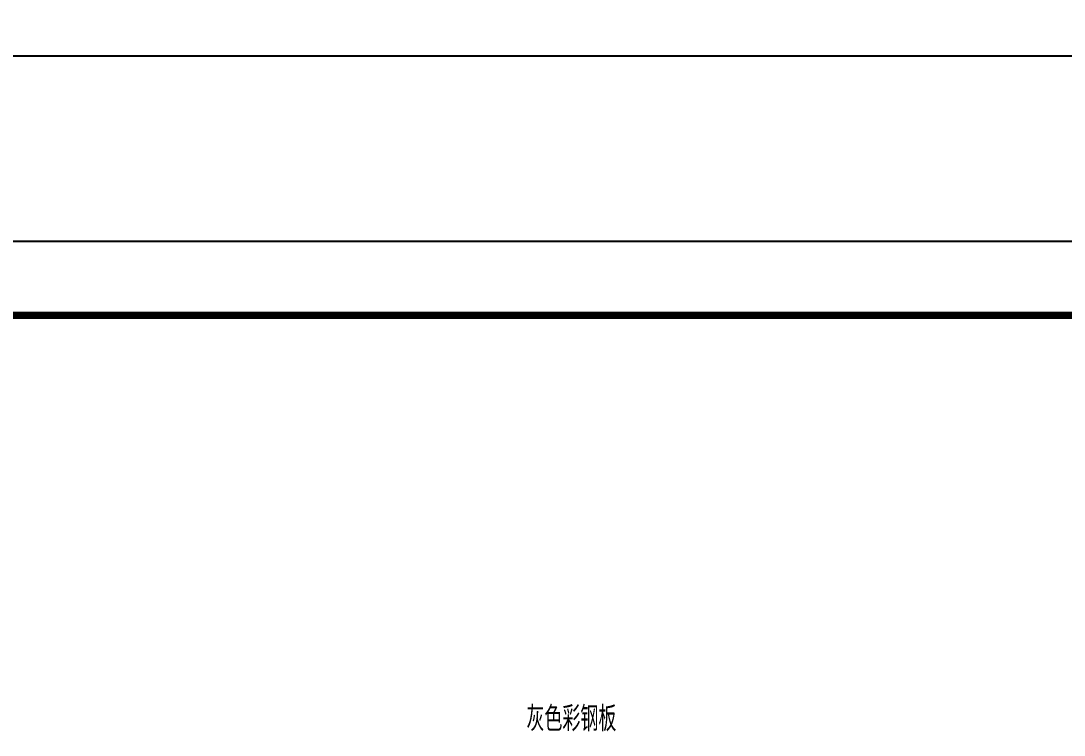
# Model space of a CAD drawing. Extents: x 14095202 to 14511487, y -1430609 to -90420.
# Drawn here: x 14410096 to 14438275, y -1170060 to -1150770 of the extents above; entities that cross this region are included whole.
import ezdxf

# ---------------------------------------------------------------- set-up
doc = ezdxf.new("R2010")
doc.units = 0
doc.header["$LTSCALE"] = 1000
doc.header["$MEASUREMENT"] = 0
doc.layers.add('PUB_TEXT', color=7, linetype='Continuous')
doc.layers.add('TK', color=4, linetype='Continuous')
doc.styles.add('_TCH_DIM', font='SIMPLEX', dxfattribs={"bigfont": 'GBCBIG'})

# ---------------------------------------------------------------- blocks, each defined once
blk = doc.blocks.new('GeYuanFrame_12420875', base_point=(20.09, 4.53))
at = {"layer": 'TK'}
blk.add_lwpolyline([(20.09, 4.53), (20.09, 598.53), (1071.09, 598.53), (1071.09, 4.53)], close=True, dxfattribs=at)
blk = doc.blocks.new('GeYuanFrame_32711160', base_point=(20.09, 4.53))
at = {"layer": 'TK'}
blk.add_lwpolyline([(20.09, 4.53), (20.09, 598.53), (861.09, 598.53), (861.09, 4.53)], close=True, dxfattribs=at)
at = {"layer": 'TK', "const_width": 1}
blk.add_lwpolyline([(45.09, 588.53), (851.09, 588.53), (851.09, 14.53), (45.09, 14.53)], close=True, dxfattribs=at)

msp = doc.modelspace()

# ---------------------------------------------------------------- block references
at = {"xscale": 200, "yscale": 200, "zscale": 200}
for name, p in [('GeYuanFrame_12420875', (14296286.9, -1151720.3)), ('GeYuanFrame_32711160', (14338286.9, -1275520.3))]:
    msp.add_blockref(name, p, dxfattribs=at)

# ---------------------------------------------------------------- texts
at = {"layer": 'PUB_TEXT', "style": '_TCH_DIM'}
msp.add_text('灰色彩钢板', height=675.18, dxfattribs=at).set_placement((14423751.1, -1169953.8))

doc.saveas('drawing.dxf')
